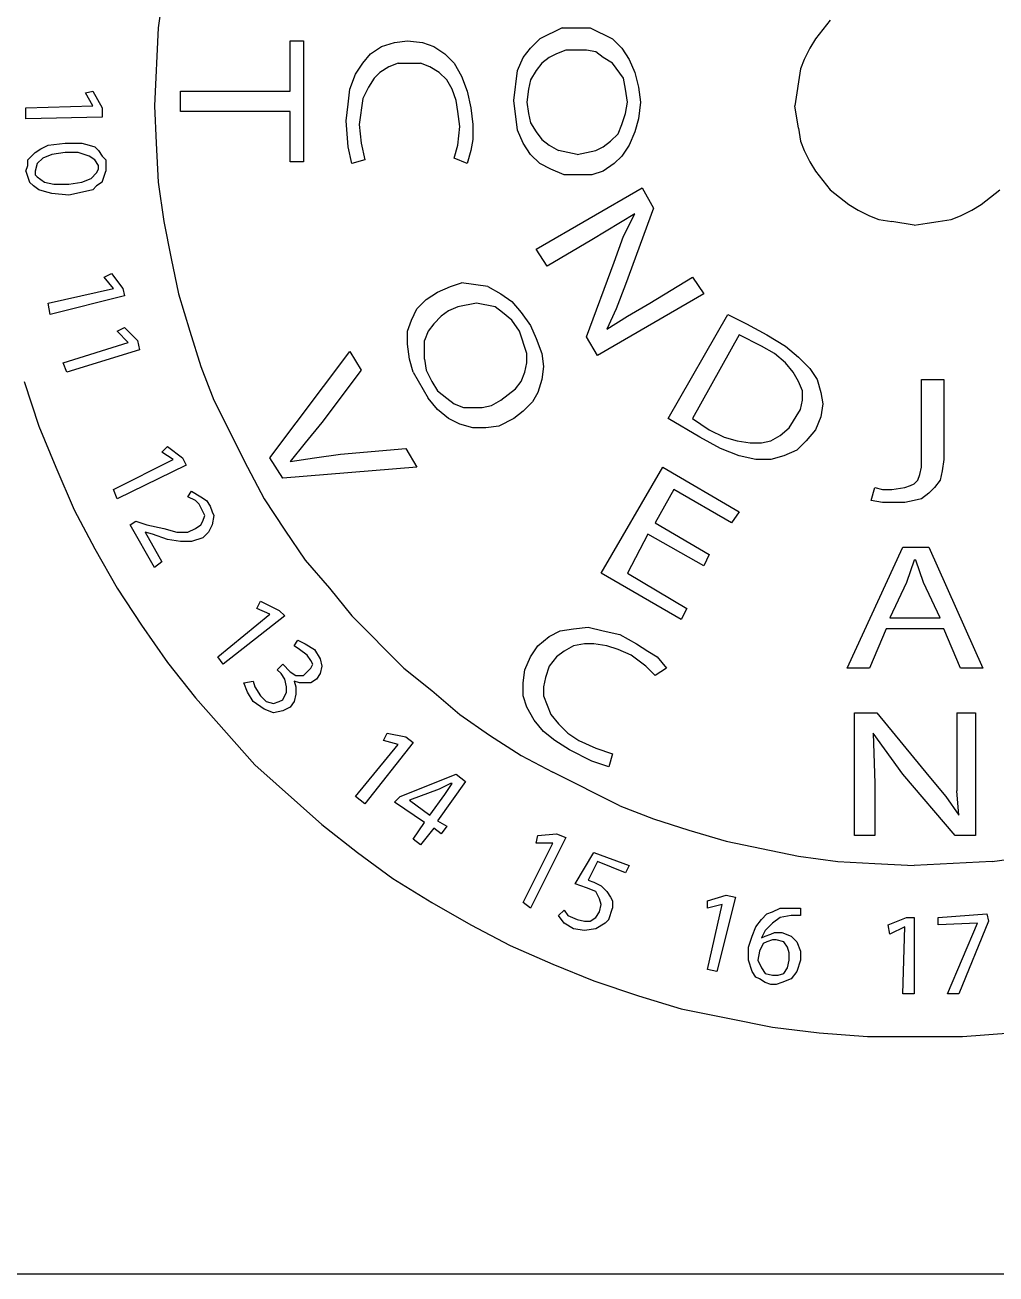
# Model space of a CAD drawing. Extents: x -137 to 99, y -118 to 118.
# Drawn here: x -26.38 to 1.21, y -118.19 to -82.68 of the extents above; entities that cross this region are included whole.
import ezdxf

# ---------------------------------------------------------------- set-up
doc = ezdxf.new("R2010")
doc.units = 0
doc.header["$MEASUREMENT"] = 0
doc.layers.get('0').update_dxf_attribs({"linetype": 'CONTINUOUS'})

msp = doc.modelspace()

# ---------------------------------------------------------------- linework, layer by layer
for p, q in [((-22.443, -81.647), (-22.601, -82.758)), ((-3.498, -82.546), (-3.922, -83.075)), ((-22.601, -82.758), (-22.707, -84.98)), ((-12.018, -83.34), (-11.753, -83.075)), ((-11.118, -82.758), (-11.753, -83.075)), ((-11.118, -82.758), (-10.325, -82.758)), ((-10.325, -82.758), (-9.69, -83.075)), ((-9.69, -83.075), (-9.425, -83.34)), ((-3.922, -83.075), (-4.08, -83.34)), ((-18.844, -83.128), (-18.474, -83.128)), ((-18.844, -84.557), (-18.844, -83.128)), ((-18.474, -83.128), (-18.474, -86.568)), ((-16.569, -83.499), (-16.251, -83.287)), ((-16.251, -83.287), (-15.881, -83.181)), ((-15.881, -83.181), (-15.51, -83.128)), ((-15.51, -83.128), (-15.087, -83.181)), ((-15.087, -83.181), (-14.77, -83.287)), ((-14.77, -83.287), (-14.452, -83.499)), ((-12.23, -83.605), (-12.018, -83.34)), ((-11.013, -83.393), (-11.277, -83.499)), ((-10.43, -83.393), (-11.013, -83.393)), ((-10.166, -83.446), (-10.43, -83.393)), ((-9.954, -83.605), (-10.166, -83.446)), ((-9.425, -83.34), (-9.213, -83.657)), ((-4.08, -83.34), (-4.239, -83.657)), ((-16.992, -84.081), (-16.78, -83.763)), ((-16.78, -83.763), (-16.569, -83.499)), ((-15.775, -83.763), (-16.04, -83.869)), ((-15.775, -83.763), (-15.14, -83.763)), ((-14.875, -83.869), (-15.14, -83.763)), ((-14.452, -83.499), (-14.188, -83.763)), ((-14.188, -83.763), (-13.976, -84.134)), ((-12.388, -83.975), (-12.23, -83.605)), ((-11.7, -83.763), (-11.859, -83.975)), ((-11.489, -83.605), (-11.7, -83.763)), ((-11.277, -83.499), (-11.489, -83.605)), ((-9.69, -83.763), (-9.954, -83.605)), ((-9.372, -84.187), (-9.69, -83.763)), ((-9.213, -83.657), (-9.055, -84.028)), ((-4.239, -83.657), (-4.345, -83.922)), ((-17.151, -84.504), (-16.992, -84.081)), ((-16.304, -84.028), (-16.463, -84.187)), ((-16.04, -83.869), (-16.304, -84.028)), ((-14.611, -84.028), (-14.875, -83.869)), ((-14.399, -84.24), (-14.611, -84.028)), ((-13.976, -84.134), (-13.817, -84.557)), ((-12.494, -84.822), (-12.388, -83.975)), ((-11.859, -83.975), (-12.018, -84.24)), ((-9.055, -84.028), (-8.949, -84.451)), ((-4.345, -83.922), (-4.398, -84.292)), ((-17.204, -84.927), (-17.151, -84.504)), ((-16.622, -84.451), (-16.78, -84.769)), ((-16.463, -84.187), (-16.622, -84.451)), ((-14.24, -84.504), (-14.399, -84.24)), ((-14.135, -84.822), (-14.24, -84.504)), ((-12.071, -84.504), (-12.124, -84.875)), ((-12.018, -84.24), (-12.071, -84.504)), ((-9.319, -84.504), (-9.372, -84.187)), ((-9.266, -84.875), (-9.319, -84.504)), ((-8.949, -84.451), (-8.896, -84.875)), ((-4.398, -84.292), (-4.451, -84.61)), ((-24.665, -84.61), (-24.453, -84.557)), ((-24.453, -84.98), (-24.665, -84.61)), ((-24.453, -84.557), (-24.189, -85.033)), ((-21.966, -84.557), (-18.844, -84.557)), ((-21.966, -85.139), (-21.966, -84.557)), ((-16.78, -84.769), (-16.886, -85.51)), ((-14.082, -85.139), (-14.135, -84.822)), ((-13.817, -84.557), (-13.711, -85.033)), ((-12.388, -85.668), (-12.494, -84.822)), ((-4.451, -84.61), (-4.504, -84.98)), ((-26.358, -85.033), (-24.453, -84.98)), ((-26.358, -85.351), (-26.358, -85.033)), ((-24.189, -85.033), (-24.189, -85.298)), ((-22.707, -84.98), (-22.654, -86.039)), ((-18.844, -85.139), (-21.966, -85.139)), ((-18.844, -86.568), (-18.844, -85.139)), ((-17.257, -85.404), (-17.204, -84.927)), ((-14.029, -85.562), (-14.082, -85.139)), ((-13.711, -85.033), (-13.658, -85.51)), ((-12.124, -84.875), (-12.071, -85.192)), ((-12.071, -85.192), (-12.018, -85.457)), ((-9.425, -85.51), (-9.319, -85.192)), ((-9.319, -85.192), (-9.266, -84.875)), ((-8.896, -84.875), (-8.949, -85.351)), ((-4.398, -85.615), (-4.504, -84.98)), ((-24.189, -85.298), (-26.358, -85.351)), ((-17.204, -86.145), (-17.257, -85.404)), ((-16.886, -85.51), (-16.833, -86.039)), ((-14.082, -86.092), (-14.029, -85.562)), ((-13.658, -85.51), (-13.658, -85.933)), ((-12.018, -85.457), (-11.859, -85.721)), ((-9.531, -85.774), (-9.425, -85.51)), ((-8.949, -85.351), (-9.055, -85.721)), ((-13.658, -85.933), (-13.711, -86.25)), ((-12.23, -86.039), (-12.388, -85.668)), ((-11.859, -85.721), (-11.7, -85.933)), ((-11.7, -85.933), (-11.489, -86.092)), ((-9.743, -85.986), (-9.531, -85.774)), ((-9.055, -85.721), (-9.213, -86.092)), ((-4.398, -85.615), (-4.345, -85.986)), ((-26.094, -86.303), (-25.935, -86.197)), ((-25.935, -86.197), (-25.723, -86.092)), ((-25.723, -86.092), (-25.247, -86.039)), ((-25.247, -86.039), (-24.771, -86.039)), ((-24.771, -86.039), (-24.559, -86.092)), ((-24.559, -86.092), (-24.4, -86.145)), ((-24.4, -86.145), (-24.295, -86.25)), ((-24.295, -86.25), (-24.189, -86.409)), ((-22.654, -86.039), (-22.601, -87.15)), ((-17.098, -86.621), (-17.204, -86.145)), ((-16.833, -86.039), (-16.728, -86.515)), ((-14.188, -86.462), (-14.082, -86.092)), ((-13.711, -86.25), (-13.817, -86.621)), ((-12.018, -86.356), (-12.23, -86.039)), ((-11.489, -86.092), (-11.224, -86.25)), ((-10.695, -86.356), (-11.224, -86.25)), ((-10.695, -86.356), (-10.166, -86.25)), ((-10.166, -86.25), (-9.954, -86.145)), ((-9.954, -86.145), (-9.743, -85.986)), ((-9.213, -86.092), (-9.425, -86.409)), ((-4.345, -85.986), (-4.239, -86.25)), ((-4.239, -86.25), (-4.08, -86.568)), ((-26.305, -86.515), (-26.094, -86.303)), ((-26.305, -86.674), (-26.305, -86.515)), ((-26.041, -86.621), (-26.094, -86.832)), ((-25.882, -86.462), (-26.041, -86.621)), ((-25.618, -86.356), (-25.882, -86.462)), ((-25.247, -86.303), (-25.618, -86.356)), ((-24.877, -86.303), (-25.247, -86.303)), ((-24.559, -86.409), (-24.877, -86.303)), ((-24.4, -86.515), (-24.559, -86.409)), ((-24.295, -86.674), (-24.4, -86.515)), ((-24.189, -86.409), (-24.083, -86.515)), ((-24.083, -86.515), (-24.083, -86.832)), ((-18.474, -86.568), (-18.844, -86.568)), ((-16.728, -86.515), (-17.098, -86.621)), ((-13.817, -86.621), (-14.188, -86.462)), ((-11.753, -86.621), (-12.018, -86.356)), ((-11.436, -86.78), (-11.753, -86.621)), ((-9.637, -86.621), (-9.954, -86.832)), ((-9.425, -86.409), (-9.637, -86.621)), ((-4.08, -86.568), (-3.922, -86.832)), ((-26.358, -86.832), (-26.305, -86.674)), ((-26.358, -86.832), (-26.253, -87.15)), ((-26.094, -86.832), (-26.094, -86.938)), ((-26.094, -86.938), (-26.041, -86.991)), ((-26.041, -86.991), (-25.829, -87.15)), ((-24.506, -87.044), (-24.348, -86.885)), ((-24.348, -86.885), (-24.295, -86.78)), ((-24.295, -86.78), (-24.295, -86.674)), ((-24.189, -87.15), (-24.083, -86.832)), ((-11.065, -86.938), (-11.436, -86.78)), ((-10.272, -86.938), (-11.065, -86.938)), ((-9.954, -86.832), (-10.272, -86.938)), ((-3.922, -86.832), (-3.498, -87.362)), ((-26.147, -87.256), (-26.253, -87.15)), ((-25.988, -87.362), (-26.147, -87.256)), ((-25.829, -87.15), (-25.565, -87.203)), ((-25.565, -87.203), (-25.141, -87.203)), ((-25.141, -87.203), (-24.771, -87.15)), ((-24.771, -87.15), (-24.506, -87.044)), ((-24.348, -87.256), (-24.453, -87.362)), ((-24.189, -87.15), (-24.348, -87.256)), ((-22.601, -87.15), (-22.443, -88.261)), ((-11.859, -89.055), (-8.843, -87.309)), ((-8.843, -87.309), (-8.525, -87.891)), ((-25.829, -87.415), (-25.988, -87.362)), ((-25.618, -87.467), (-25.829, -87.415)), ((-25.141, -87.52), (-25.618, -87.467)), ((-24.665, -87.415), (-25.141, -87.52)), ((-24.453, -87.362), (-24.665, -87.415)), ((-3.498, -87.362), (-2.969, -87.785)), ((0.788, -87.785), (1.317, -87.362)), ((-9.055, -88.05), (-10.272, -88.79)), ((-9.372, -88.685), (-9.055, -88.05)), ((-8.525, -87.891), (-9.319, -90.06)), ((-2.969, -87.785), (-2.705, -87.944)), ((-2.705, -87.944), (-2.387, -88.102)), ((0.206, -88.102), (0.523, -87.944)), ((0.523, -87.944), (0.788, -87.785)), ((-22.443, -88.261), (-22.231, -89.32)), ((-2.387, -88.102), (-2.123, -88.208)), ((-2.123, -88.208), (-1.752, -88.261)), ((-1.117, -88.367), (-1.752, -88.261)), ((-1.117, -88.367), (-0.747, -88.314)), ((-0.747, -88.314), (-0.429, -88.261)), ((-0.429, -88.261), (-0.059, -88.208)), ((-0.059, -88.208), (0.206, -88.102)), ((-9.637, -89.425), (-9.372, -88.685)), ((-11.542, -89.531), (-11.859, -89.055)), ((-10.272, -88.79), (-11.542, -89.531)), ((-22.231, -89.32), (-22.019, -90.325)), ((-10.43, -91.542), (-9.637, -89.425)), ((-24.136, -89.849), (-23.924, -89.743)), ((-23.924, -89.743), (-23.607, -90.166)), ((-25.723, -90.59), (-23.871, -90.166)), ((-23.871, -90.166), (-24.136, -89.849)), ((-23.607, -90.166), (-23.554, -90.378)), ((-14.664, -90.272), (-14.293, -90.113)), ((-14.293, -90.113), (-13.976, -90.007)), ((-13.235, -90.113), (-13.976, -90.007)), ((-13.235, -90.113), (-12.865, -90.325)), ((-9.319, -90.06), (-9.584, -90.748)), ((-8.631, -90.59), (-7.414, -89.849)), ((-7.414, -89.849), (-7.097, -90.325)), ((-23.554, -90.378), (-25.67, -90.907)), ((-22.019, -90.325), (-21.702, -91.383)), ((-15.246, -90.748), (-14.981, -90.484)), ((-14.981, -90.484), (-14.664, -90.272)), ((-12.865, -90.325), (-12.547, -90.537)), ((-12.547, -90.537), (-12.283, -90.854)), ((-7.097, -90.325), (-10.113, -92.071)), ((-25.67, -90.907), (-25.723, -90.59)), ((-15.405, -91.066), (-15.246, -90.748)), ((-14.346, -90.801), (-14.558, -90.96)), ((-14.082, -90.695), (-14.346, -90.801)), ((-13.553, -90.59), (-14.082, -90.695)), ((-13.023, -90.695), (-13.553, -90.59)), ((-12.812, -90.854), (-13.023, -90.695)), ((-12.547, -91.066), (-12.812, -90.854)), ((-12.283, -90.854), (-12.018, -91.225)), ((-9.584, -90.748), (-9.848, -91.33)), ((-9.266, -90.96), (-8.631, -90.59)), ((-15.51, -91.383), (-15.405, -91.066)), ((-14.77, -91.172), (-14.928, -91.383)), ((-14.558, -90.96), (-14.77, -91.172)), ((-12.335, -91.383), (-12.547, -91.066)), ((-12.018, -91.225), (-11.859, -91.595)), ((-9.848, -91.33), (-9.266, -90.96)), ((-8.102, -93.87), (-6.409, -90.907)), ((-6.409, -90.907), (-5.88, -91.172)), ((-5.88, -91.172), (-5.298, -91.489)), ((-23.765, -91.383), (-23.554, -91.277)), ((-23.448, -91.701), (-23.765, -91.383)), ((-23.554, -91.277), (-23.183, -91.648)), ((-21.702, -91.383), (-21.384, -92.389)), ((-15.51, -91.754), (-15.51, -91.383)), ((-14.928, -91.383), (-15.034, -91.648)), ((-12.124, -92.018), (-12.335, -91.383)), ((-11.859, -91.595), (-11.7, -92.018)), ((-10.113, -92.071), (-10.43, -91.542)), ((-6.091, -91.489), (-7.414, -93.87)), ((-5.456, -91.807), (-6.091, -91.489)), ((-5.298, -91.489), (-4.768, -91.807)), ((-25.3, -92.283), (-23.448, -91.701)), ((-23.13, -91.912), (-25.194, -92.547)), ((-23.183, -91.648), (-23.13, -91.912)), ((-19.426, -94.982), (-17.151, -91.965)), ((-17.151, -91.965), (-16.833, -92.495)), ((-15.458, -92.177), (-15.51, -91.754)), ((-15.034, -92.177), (-15.034, -91.648)), ((-5.086, -92.018), (-5.456, -91.807)), ((-4.768, -91.807), (-4.398, -92.124)), ((-25.194, -92.547), (-25.3, -92.283)), ((-15.352, -92.547), (-15.458, -92.177)), ((-15.034, -92.177), (-14.981, -92.495)), ((-12.177, -92.547), (-12.124, -92.283)), ((-12.124, -92.283), (-12.124, -92.018)), ((-11.7, -92.018), (-11.648, -92.389)), ((-4.768, -92.283), (-5.086, -92.018)), ((-4.557, -92.547), (-4.768, -92.283)), ((-4.398, -92.124), (-4.08, -92.442)), ((-21.384, -92.389), (-21.014, -93.341)), ((-16.833, -92.495), (-17.945, -93.976)), ((-15.352, -92.547), (-14.928, -93.288)), ((-14.981, -92.495), (-14.823, -92.812)), ((-12.283, -92.812), (-12.177, -92.547)), ((-11.648, -92.389), (-11.7, -92.759)), ((-4.398, -92.812), (-4.557, -92.547)), ((-4.08, -92.442), (-3.869, -92.759)), ((-26.411, -92.812), (-25.988, -94.082)), ((-14.823, -92.812), (-14.664, -93.077)), ((-12.865, -93.341), (-12.441, -93.024)), ((-12.441, -93.024), (-12.283, -92.812)), ((-11.7, -92.759), (-11.806, -93.13)), ((-4.292, -93.077), (-4.398, -92.812)), ((-3.869, -92.759), (-3.763, -93.13)), ((-0.905, -92.759), (-0.27, -92.759)), ((-0.905, -95.246), (-0.905, -92.759)), ((-0.27, -92.759), (-0.27, -95.035)), ((-21.014, -93.341), (-20.061, -95.246)), ((-14.664, -93.606), (-14.928, -93.288)), ((-14.664, -93.077), (-14.399, -93.288)), ((-14.399, -93.288), (-14.188, -93.447)), ((-13.129, -93.5), (-12.865, -93.341)), ((-11.806, -93.13), (-11.965, -93.394)), ((-4.345, -93.606), (-4.292, -93.341)), ((-4.292, -93.341), (-4.292, -93.077)), ((-3.763, -93.13), (-3.71, -93.447)), ((-14.346, -93.87), (-14.664, -93.606)), ((-14.188, -93.447), (-13.923, -93.553)), ((-13.923, -93.553), (-13.394, -93.553)), ((-13.394, -93.553), (-13.129, -93.5)), ((-12.23, -93.659), (-12.494, -93.87)), ((-11.965, -93.394), (-12.23, -93.659)), ((-4.663, -94.135), (-4.345, -93.606)), ((-3.71, -93.447), (-3.763, -93.817)), ((-25.988, -94.082), (-25.512, -95.246)), ((-17.945, -93.976), (-18.421, -94.558)), ((-14.029, -94.029), (-14.346, -93.87)), ((-13.658, -94.135), (-14.029, -94.029)), ((-12.918, -94.082), (-13.288, -94.135)), ((-12.494, -93.87), (-12.918, -94.082)), ((-7.203, -94.4), (-8.102, -93.87)), ((-7.414, -93.87), (-6.938, -94.188)), ((-3.763, -93.817), (-3.922, -94.188)), ((-13.288, -94.135), (-13.658, -94.135)), ((-6.62, -94.717), (-7.203, -94.4)), ((-6.938, -94.188), (-6.515, -94.4)), ((-6.515, -94.4), (-6.144, -94.505)), ((-5.192, -94.505), (-4.927, -94.347)), ((-4.927, -94.347), (-4.663, -94.135)), ((-3.922, -94.188), (-4.186, -94.505)), ((-22.495, -94.823), (-22.337, -94.664)), ((-22.337, -94.664), (-21.913, -94.982)), ((-18.421, -94.558), (-18.844, -95.087)), ((-17.415, -94.876), (-15.563, -94.717)), ((-15.563, -94.717), (-15.246, -95.246)), ((-6.091, -94.929), (-6.62, -94.717)), ((-6.144, -94.505), (-5.774, -94.558)), ((-5.774, -94.558), (-5.456, -94.558)), ((-5.456, -94.558), (-5.192, -94.505)), ((-4.451, -94.77), (-4.821, -94.929)), ((-4.186, -94.505), (-4.451, -94.77)), ((-23.871, -95.881), (-22.178, -95.035)), ((-22.178, -95.035), (-22.495, -94.823)), ((-21.913, -94.982), (-21.808, -95.193)), ((-19.056, -95.564), (-19.426, -94.982)), ((-18.844, -95.087), (-18.156, -94.982)), ((-18.156, -94.982), (-17.415, -94.876)), ((-5.615, -95.035), (-6.091, -94.929)), ((-5.192, -95.035), (-5.615, -95.035)), ((-4.821, -94.929), (-5.192, -95.035)), ((-0.27, -95.035), (-0.323, -95.352)), ((-25.512, -95.246), (-24.983, -96.463)), ((-21.808, -95.193), (-23.765, -96.146)), ((-20.061, -95.246), (-19.585, -96.146)), ((-15.246, -95.246), (-19.056, -95.564)), ((-10.007, -98.262), (-8.261, -95.246)), ((-8.261, -95.246), (-6.091, -96.516)), ((-1.011, -95.617), (-0.958, -95.458)), ((-0.958, -95.458), (-0.905, -95.246)), ((-0.323, -95.352), (-0.376, -95.617)), ((-2.334, -96.199), (-2.228, -95.828)), ((-2.228, -95.828), (-2.017, -95.881)), ((-1.752, -95.881), (-1.382, -95.828)), ((-1.382, -95.828), (-1.223, -95.775)), ((-1.223, -95.775), (-1.117, -95.722)), ((-1.117, -95.722), (-1.011, -95.617)), ((-0.535, -95.828), (-0.694, -95.987)), ((-0.376, -95.617), (-0.535, -95.828)), ((-23.765, -96.146), (-23.871, -95.881)), ((-21.755, -96.093), (-21.649, -95.934)), ((-21.543, -96.199), (-21.755, -96.093)), ((-21.649, -95.934), (-21.384, -96.093)), ((-21.437, -96.305), (-21.543, -96.199)), ((-21.384, -96.093), (-21.225, -96.199)), ((-21.225, -96.199), (-21.12, -96.357)), ((-19.585, -96.146), (-19.003, -97.045)), ((-7.943, -95.881), (-8.473, -96.834)), ((-6.303, -96.834), (-7.943, -95.881)), ((-2.017, -96.252), (-2.334, -96.199)), ((-2.017, -95.881), (-1.752, -95.881)), ((-1.117, -96.199), (-1.382, -96.252)), ((-0.905, -96.146), (-1.117, -96.199)), ((-0.694, -95.987), (-0.905, -96.146)), ((-24.983, -96.463), (-24.4, -97.575)), ((-21.278, -96.622), (-21.437, -96.305)), ((-21.12, -96.357), (-21.067, -96.516)), ((-21.067, -96.516), (-21.014, -96.622)), ((-6.091, -96.516), (-6.303, -96.834)), ((-1.382, -96.252), (-2.017, -96.252)), ((-23.395, -96.887), (-23.236, -96.781)), ((-22.707, -98.104), (-23.395, -96.887)), ((-23.236, -96.781), (-22.919, -96.887)), ((-22.919, -96.887), (-22.443, -96.992)), ((-21.543, -96.992), (-21.384, -96.887)), ((-21.384, -96.887), (-21.331, -96.781)), ((-21.331, -96.781), (-21.278, -96.622)), ((-21.067, -96.887), (-21.173, -97.098)), ((-21.014, -96.622), (-21.067, -96.887)), ((-8.473, -96.834), (-6.938, -97.733)), ((-22.76, -97.151), (-22.972, -97.098)), ((-22.972, -97.098), (-22.495, -97.945)), ((-22.337, -97.31), (-22.76, -97.151)), ((-22.443, -96.992), (-22.072, -97.098)), ((-22.072, -97.098), (-21.755, -97.098)), ((-21.755, -97.098), (-21.543, -96.992)), ((-21.331, -97.257), (-21.649, -97.363)), ((-21.173, -97.098), (-21.331, -97.257)), ((-19.003, -97.045), (-18.421, -97.892)), ((-8.684, -97.151), (-9.266, -98.262)), ((-7.097, -98.051), (-8.684, -97.151)), ((-24.4, -97.575), (-23.765, -98.686)), ((-21.966, -97.363), (-22.337, -97.31)), ((-21.649, -97.363), (-21.966, -97.363)), ((-3.022, -100.961), (-1.435, -97.522)), ((-1.435, -97.522), (-0.694, -97.522)), ((-0.694, -97.522), (0.841, -100.961)), ((-22.495, -97.945), (-22.707, -98.104)), ((-18.421, -97.892), (-17.733, -98.686)), ((-6.938, -97.733), (-7.097, -98.051)), ((-1.117, -97.892), (-1.329, -98.527)), ((-1.064, -97.892), (-1.117, -97.892)), ((-0.853, -98.527), (-1.064, -97.892)), ((-7.732, -99.585), (-10.007, -98.262)), ((-9.266, -98.262), (-7.573, -99.268)), ((-23.765, -98.686), (-23.078, -99.744)), ((-17.733, -98.686), (-17.098, -99.48)), ((-1.329, -98.527), (-1.805, -99.532)), ((-0.376, -99.532), (-0.853, -98.527)), ((-19.797, -99.268), (-19.691, -99.056)), ((-19.691, -99.056), (-19.162, -99.321)), ((-20.908, -100.644), (-19.426, -99.427)), ((-19.426, -99.427), (-19.797, -99.268)), ((-19.162, -99.321), (-19.003, -99.48)), ((-7.573, -99.268), (-7.732, -99.585)), ((-23.078, -99.744), (-22.337, -100.802)), ((-19.003, -99.48), (-20.749, -100.855)), ((-15.616, -100.961), (-17.098, -99.48)), ((-1.805, -99.532), (-0.376, -99.532)), ((-11.806, -100.326), (-11.489, -100.062)), ((-11.489, -100.062), (-11.171, -99.903)), ((-11.171, -99.903), (-10.801, -99.85)), ((-10.801, -99.85), (-10.378, -99.797)), ((-10.378, -99.797), (-9.954, -99.903)), ((-9.954, -99.903), (-9.478, -100.009)), ((-9.478, -100.009), (-9.002, -100.273)), ((-1.911, -99.85), (-2.387, -100.961)), ((-0.27, -99.85), (-1.911, -99.85)), ((0.206, -100.961), (-0.27, -99.85)), ((-18.738, -100.326), (-18.633, -100.167)), ((-18.58, -100.432), (-18.738, -100.326)), ((-18.633, -100.167), (-18.421, -100.273)), ((-18.368, -100.591), (-18.58, -100.432)), ((-18.421, -100.273), (-18.156, -100.432)), ((-18.156, -100.432), (-17.998, -100.697)), ((-12.018, -100.644), (-11.806, -100.326)), ((-11.065, -100.485), (-11.277, -100.644)), ((-10.801, -100.326), (-11.065, -100.485)), ((-10.483, -100.273), (-10.801, -100.326)), ((-10.219, -100.273), (-10.483, -100.273)), ((-9.848, -100.326), (-10.219, -100.273)), ((-9.531, -100.432), (-9.848, -100.326)), ((-9.16, -100.591), (-9.531, -100.432)), ((-9.002, -100.273), (-8.684, -100.485)), ((-8.684, -100.485), (-8.42, -100.644)), ((-22.337, -100.802), (-21.543, -101.808)), ((-20.749, -100.855), (-20.908, -100.644)), ((-18.262, -100.75), (-18.368, -100.591)), ((-18.209, -100.855), (-18.262, -100.75)), ((-17.998, -100.697), (-17.945, -100.908)), ((-12.177, -101.014), (-12.018, -100.644)), ((-11.277, -100.644), (-11.489, -100.908)), ((-8.737, -100.908), (-9.16, -100.591)), ((-8.42, -100.644), (-8.155, -100.961)), ((-19.215, -101.014), (-19.056, -100.855)), ((-19.109, -101.12), (-19.215, -101.014)), ((-19.003, -101.279), (-19.109, -101.12)), ((-19.056, -100.855), (-18.844, -101.067)), ((-18.844, -101.067), (-18.685, -101.173)), ((-18.685, -101.173), (-18.474, -101.173)), ((-18.474, -101.173), (-18.262, -100.961)), ((-18.262, -100.961), (-18.209, -100.855)), ((-17.998, -101.12), (-18.103, -101.279)), ((-17.945, -100.908), (-17.998, -101.12)), ((-15.616, -100.961), (-14.823, -101.596)), ((-12.23, -101.385), (-12.177, -101.014)), ((-11.489, -100.908), (-11.595, -101.226)), ((-8.473, -101.173), (-8.737, -100.908)), ((-8.155, -100.961), (-8.473, -101.173)), ((-2.387, -100.961), (-3.022, -100.961)), ((0.841, -100.961), (0.206, -100.961)), ((-20.167, -101.385), (-19.903, -101.332)), ((-20.061, -101.649), (-20.167, -101.385)), ((-19.903, -101.332), (-19.85, -101.49)), ((-19.85, -101.49), (-19.691, -101.755)), ((-18.95, -101.49), (-19.003, -101.279)), ((-18.95, -101.649), (-18.95, -101.49)), ((-18.738, -101.332), (-18.685, -101.49)), ((-18.58, -101.385), (-18.738, -101.332)), ((-18.685, -101.49), (-18.685, -101.702)), ((-18.262, -101.385), (-18.58, -101.385)), ((-18.103, -101.279), (-18.262, -101.385)), ((-12.23, -101.755), (-12.23, -101.385)), ((-11.595, -101.226), (-11.648, -101.49)), ((-11.648, -101.49), (-11.648, -101.755)), ((-21.543, -101.808), (-19.85, -103.713)), ((-19.903, -101.914), (-20.061, -101.649)), ((-19.691, -101.755), (-19.532, -101.914)), ((-19.162, -101.914), (-19.056, -101.861)), ((-19.056, -101.861), (-18.95, -101.649)), ((-18.685, -101.702), (-18.738, -101.914)), ((-14.823, -101.596), (-14.029, -102.284)), ((-12.124, -102.072), (-12.23, -101.755)), ((-11.648, -101.755), (-11.436, -102.284)), ((-19.585, -102.125), (-19.903, -101.914)), ((-19.32, -102.231), (-19.585, -102.125)), ((-19.532, -101.914), (-19.32, -101.967)), ((-19.32, -101.967), (-19.162, -101.914)), ((-19.056, -102.178), (-19.32, -102.231)), ((-18.844, -102.072), (-19.056, -102.178)), ((-18.738, -101.914), (-18.844, -102.072)), ((-11.912, -102.443), (-12.124, -102.072)), ((-2.81, -105.724), (-2.81, -102.231)), ((-2.81, -102.231), (-2.175, -102.231)), ((-2.175, -102.231), (-0.694, -104.03)), ((0.1, -102.231), (0.629, -102.231)), ((0.1, -102.231), (0.1, -104.454)), ((0.629, -102.231), (0.629, -105.724)), ((-14.029, -102.284), (-13.182, -102.866)), ((-11.648, -102.76), (-11.912, -102.443)), ((-11.436, -102.284), (-11.224, -102.549)), ((-11.224, -102.549), (-10.96, -102.813)), ((-16.198, -103.025), (-16.093, -102.813)), ((-16.093, -102.813), (-15.563, -102.919)), ((-15.563, -102.919), (-15.352, -103.078)), ((-13.182, -102.866), (-12.283, -103.448)), ((-11.33, -103.025), (-11.648, -102.76)), ((-10.96, -102.813), (-10.642, -103.025)), ((-2.281, -102.813), (-2.228, -104.242)), ((-1.435, -103.977), (-2.281, -102.813)), ((-16.992, -104.612), (-15.775, -103.131)), ((-15.352, -103.078), (-16.728, -104.824)), ((-15.775, -103.131), (-16.198, -103.025)), ((-10.907, -103.29), (-11.33, -103.025)), ((-10.272, -103.607), (-10.907, -103.29)), ((-10.642, -103.025), (-10.166, -103.237)), ((-10.166, -103.237), (-9.69, -103.395)), ((-12.283, -103.448), (-11.383, -103.925)), ((-9.795, -103.766), (-10.272, -103.607)), ((-9.69, -103.395), (-9.795, -103.766)), ((-17.945, -105.406), (-19.85, -103.713)), ((-15.722, -104.612), (-14.135, -103.977)), ((-14.135, -103.977), (-13.87, -104.189)), ((-9.478, -104.877), (-11.383, -103.925)), ((0.047, -105.724), (-1.435, -103.977)), ((-0.694, -104.03), (-0.218, -104.612)), ((-13.87, -104.189), (-14.664, -105.3)), ((-14.293, -104.242), (-14.611, -104.401)), ((-14.452, -104.56), (-14.24, -104.242)), ((-14.24, -104.242), (-14.293, -104.242)), ((-2.228, -104.242), (-2.228, -105.724)), ((-16.728, -104.824), (-16.992, -104.612)), ((-15.881, -104.771), (-15.722, -104.612)), ((-14.611, -104.401), (-15.458, -104.718)), ((-15.458, -104.718), (-14.875, -105.142)), ((-14.875, -105.142), (-14.452, -104.56)), ((-0.218, -104.612), (0.153, -105.142)), ((0.153, -105.142), (0.1, -104.454)), ((-15.034, -105.353), (-15.881, -104.771)), ((-9.478, -104.877), (-8.525, -105.247)), ((-17.945, -105.406), (-16.939, -106.2)), ((-15.352, -105.83), (-15.034, -105.353)), ((-14.664, -105.3), (-14.399, -105.459)), ((-14.399, -105.459), (-14.558, -105.671)), ((-8.525, -105.247), (-7.52, -105.565)), ((-14.77, -105.512), (-15.14, -105.988)), ((-14.558, -105.671), (-14.77, -105.512)), ((-11.013, -105.777), (-12.018, -107.787)), ((-11.859, -105.935), (-11.806, -105.724)), ((-11.806, -105.724), (-11.277, -105.671)), ((-11.277, -105.671), (-11.013, -105.777)), ((-7.52, -105.565), (-6.462, -105.882)), ((-2.228, -105.724), (-2.81, -105.724)), ((0.629, -105.724), (0.047, -105.724)), ((-15.14, -105.988), (-15.352, -105.83)), ((-12.23, -107.629), (-11.383, -105.935)), ((-11.383, -105.935), (-11.859, -105.935)), ((-6.462, -105.882), (-5.456, -106.094)), ((-5.456, -106.094), (-4.398, -106.306)), ((-16.939, -106.2), (-15.934, -106.941)), ((-10.748, -107.1), (-10.219, -106.2)), ((-10.113, -106.465), (-10.378, -106.994)), ((-10.219, -106.2), (-9.213, -106.57)), ((-9.319, -106.782), (-10.113, -106.465)), ((-4.398, -106.306), (-3.287, -106.465)), ((-3.287, -106.465), (-2.228, -106.517)), ((-2.228, -106.517), (-1.117, -106.57)), ((1.105, -106.465), (-1.117, -106.57)), ((1.105, -106.465), (2.217, -106.306)), ((-9.213, -106.57), (-9.319, -106.782)), ((-15.934, -106.941), (-14.823, -107.629)), ((-10.43, -107.205), (-10.748, -107.1)), ((-10.166, -107.311), (-10.43, -107.205)), ((-10.378, -106.994), (-10.219, -107.047)), ((-10.219, -107.047), (-10.007, -107.152)), ((-10.007, -107.152), (-9.848, -107.311)), ((-10.06, -107.523), (-10.166, -107.311)), ((-10.007, -107.682), (-10.06, -107.523)), ((-9.848, -107.311), (-9.743, -107.47)), ((-9.743, -107.47), (-9.69, -107.576)), ((-9.69, -107.576), (-9.69, -107.787)), ((-6.991, -107.576), (-6.462, -107.417)), ((-6.991, -107.787), (-6.991, -107.576)), ((-6.197, -107.47), (-6.726, -109.587)), ((-6.462, -107.417), (-6.197, -107.47)), ((-14.823, -107.629), (-13.711, -108.264)), ((-12.018, -107.787), (-12.23, -107.629)), ((-11.224, -107.999), (-11.065, -107.84)), ((-11.065, -107.84), (-10.96, -107.999)), ((-10.166, -108.052), (-10.06, -107.893)), ((-10.06, -107.893), (-10.007, -107.682)), ((-9.795, -108.105), (-9.69, -107.787)), ((-6.568, -107.682), (-6.991, -107.787)), ((-6.991, -109.534), (-6.568, -107.682)), ((-5.456, -108.105), (-5.298, -107.946)), ((-5.298, -107.946), (-5.139, -107.893)), ((-5.139, -107.893), (-4.927, -107.787)), ((-4.927, -107.787), (-4.345, -107.787)), ((-4.345, -107.787), (-4.345, -107.999)), ((-0.429, -108.052), (0.947, -107.946)), ((0.947, -107.946), (1, -108.158)), ((-13.711, -108.264), (-12.6, -108.846)), ((-11.065, -108.211), (-11.224, -107.999)), ((-10.801, -108.37), (-11.065, -108.211)), ((-10.96, -107.999), (-10.695, -108.105)), ((-10.695, -108.105), (-10.483, -108.158)), ((-10.483, -108.158), (-10.325, -108.158)), ((-10.325, -108.158), (-10.166, -108.052)), ((-9.901, -108.211), (-10.166, -108.37)), ((-9.795, -108.105), (-9.901, -108.211)), ((-5.615, -108.317), (-5.456, -108.105)), ((-5.139, -108.211), (-5.35, -108.422)), ((-4.927, -108.052), (-5.139, -108.211)), ((-4.61, -107.999), (-4.927, -108.052)), ((-4.345, -107.999), (-4.61, -107.999)), ((-1.858, -108.264), (-1.329, -108.052)), ((-1.805, -108.528), (-1.858, -108.264)), ((-1.329, -108.052), (-1.117, -108.052)), ((-1.117, -108.052), (-1.117, -110.222)), ((-0.429, -108.264), (-0.429, -108.052)), ((0.682, -108.211), (-0.429, -108.264)), ((-0.165, -110.222), (0.682, -108.211)), ((1, -108.158), (0.153, -110.222)), ((-10.483, -108.422), (-10.801, -108.37)), ((-10.166, -108.37), (-10.483, -108.422)), ((-5.827, -108.899), (-5.721, -108.581)), ((-5.721, -108.581), (-5.615, -108.317)), ((-5.35, -108.422), (-5.456, -108.634)), ((-5.456, -108.634), (-5.35, -108.581)), ((-5.35, -108.581), (-5.192, -108.528)), ((-5.192, -108.528), (-5.086, -108.475)), ((-5.086, -108.475), (-4.874, -108.475)), ((-4.874, -108.475), (-4.61, -108.581)), ((-4.61, -108.581), (-4.451, -108.74)), ((-1.382, -108.317), (-1.805, -108.528)), ((-1.435, -110.222), (-1.382, -108.317)), ((-12.6, -108.846), (-11.383, -109.375)), ((-5.827, -109.269), (-5.827, -108.899)), ((-5.509, -109.005), (-5.562, -109.269)), ((-5.403, -108.793), (-5.509, -109.005)), ((-5.298, -108.74), (-5.403, -108.793)), ((-5.139, -108.687), (-5.298, -108.74)), ((-5.033, -108.687), (-5.139, -108.687)), ((-4.821, -108.74), (-5.033, -108.687)), ((-4.715, -108.899), (-4.821, -108.74)), ((-4.663, -109.057), (-4.715, -108.899)), ((-4.451, -108.74), (-4.345, -109.005)), ((-4.345, -109.005), (-4.345, -109.269)), ((-5.721, -109.587), (-5.827, -109.269)), ((-5.562, -109.269), (-5.456, -109.481)), ((-4.715, -109.481), (-4.663, -109.269)), ((-4.663, -109.269), (-4.663, -109.057)), ((-4.345, -109.269), (-4.451, -109.587)), ((-11.383, -109.375), (-10.219, -109.851)), ((-6.726, -109.587), (-6.991, -109.534)), ((-5.615, -109.745), (-5.721, -109.587)), ((-5.456, -109.481), (-5.35, -109.64)), ((-5.35, -109.64), (-5.139, -109.692)), ((-5.139, -109.692), (-4.98, -109.692)), ((-4.98, -109.692), (-4.821, -109.64)), ((-4.821, -109.64), (-4.715, -109.481)), ((-4.451, -109.587), (-4.61, -109.798)), ((-10.219, -109.851), (-8.949, -110.275)), ((-5.509, -109.798), (-5.615, -109.745)), ((-5.35, -109.904), (-5.509, -109.798)), ((-5.192, -109.957), (-5.35, -109.904)), ((-5.033, -109.957), (-5.192, -109.957)), ((-4.874, -109.904), (-5.033, -109.957)), ((-4.61, -109.798), (-4.874, -109.904)), ((-8.949, -110.275), (-7.732, -110.645)), ((-1.117, -110.222), (-1.435, -110.222)), ((0.153, -110.222), (-0.165, -110.222)), ((-7.732, -110.645), (-6.409, -110.91)), ((-6.409, -110.91), (-5.139, -111.174)), ((-5.139, -111.174), (-3.816, -111.332)), ((-3.816, -111.332), (-2.44, -111.438)), ((-2.44, -111.438), (0.259, -111.438)), ((0.259, -111.438), (1.635, -111.332)), ((99.32, -118.188), (-137.056, -118.188))]:
    msp.add_line(p, q)

doc.saveas('drawing.dxf')
